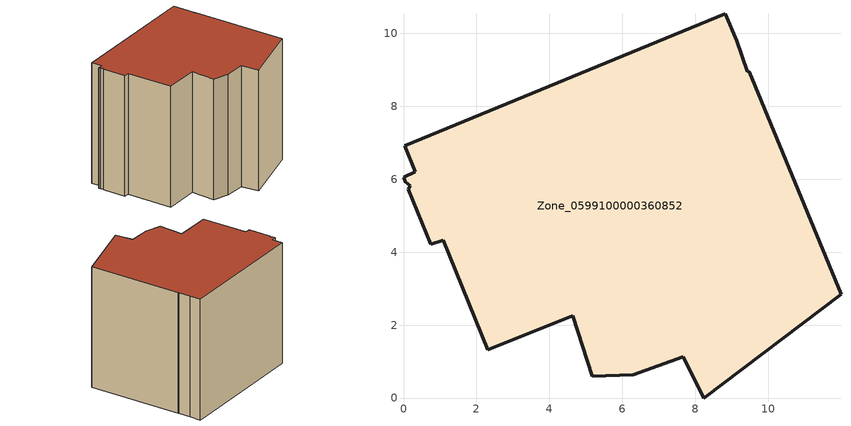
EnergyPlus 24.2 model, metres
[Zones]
Zone_0599100000360852
 floor ground (C_G): 9.48,8.95 11.99,2.84 8.23,0 7.67,1.14 6.3,0.64 5.17,0.6 4.63,2.26 2.31,1.33 1.09,4.33 0.75,4.21 0.13,5.73 0.19,5.81 0.05,5.93 0,6.06 0.33,6.2 0.03,6.92 8.82,10.53 9.13,9.79 9.42,8.96 z0
 wall outside (C_F): 0.33,6.2 0,6.06 0.05,5.93 0.19,5.81 0.13,5.73 0.75,4.21 1.09,4.33 2.31,1.33 4.63,2.26 5.17,0.6 6.3,0.64 7.67,1.14 8.23,0 11.99,2.84 9.48,8.95 9.42,8.96 9.13,9.79 8.82,10.53 0.03,6.92 0.33,6.2 z0:8.65
 roof outside (C_R): 0.19,5.81 0.13,5.73 0.75,4.21 1.09,4.33 2.31,1.33 4.63,2.26 5.17,0.6 6.3,0.64 7.67,1.14 8.23,0 11.99,2.84 9.48,8.95 9.42,8.96 9.13,9.79 8.82,10.53 0.03,6.92 0.33,6.2 0,6.06 0.05,5.93 z8.65
[BUILDING]
Pand.0599100000360852: North Axis=0; Terrain=City; Loads Convergence Tolerance Value=0.04; Temperature Convergence Tolerance Value=0.4; Solar Distribution=FullExterior; Maximum Number of Warmup Days=25; Minimum Number of Warmup Days=1
[Site:Location]
Rotterdam.The.Hague.AP_ZH_NLD Design_Conditions: Latitude=51.96; Longitude=4.45; Time Zone=1; Elevation=-4.5
[SITE:GROUNDTEMPERATURE:BUILDINGSURFACE]
18, 18, 18, 18, 18, 18, 18, 18, 18, 18, 18, 18
[MATERIAL] Thermal Absorptance=0.9; Solar Absorptance=0.7; Visible Absorptance=0.7
Name | Roughness | Thickness | Conductivity | Density | Specific Heat
G.TI.1992-2005 | MediumSmooth | 0.15 | 0.06 | 540 | 1210
F.TI.1992-2005 | Rough | 0.3 | 0.12 | 1920 | 840
R.TI.1992-2005 | MediumRough | 0.2 | 0.08 | 1500 | 1000
[CONSTRUCTION]
C_G: G.TI.1992-2005
C_F: F.TI.1992-2005
C_R: R.TI.1992-2005
[ZONE]
Zone_0599100000360852: Type=1; Multiplier=1; Ceiling Height=Autocalculate; Volume=Autocalculate; Floor Area=autocalculate; Part of Total Floor Area=Yes
[ZONEINFILTRATION:DESIGNFLOWRATE]
Infil_Zone_0599100000360852: Zone or ZoneList or Space or SpaceList=Zone_0599100000360852; Schedule=AlwaysOn; Design Flow Rate Calculation Method=Flow/Area; Flow Rate per Floor Area=0.0015; Constant Term Coefficient=1; Temperature Term Coefficient=0; Velocity Term Coefficient=0; Velocity Squared Term Coefficient=0
[HVACTEMPLATE:ZONE:IDEALLOADSAIRSYSTEM]
Zone_0599100000360852: Maximum Heating Supply Air Temperature=50; Minimum Cooling Supply Air Temperature=13; Maximum Heating Supply Air Humidity Ratio=0.0156; Minimum Cooling Supply Air Humidity Ratio=0.0077; Heating Limit=NoLimit; Cooling Limit=NoLimit; Dehumidification Control Type=ConstantSensibleHeatRatio; Cooling Sensible Heat Ratio=0.7; Dehumidification Setpoint=60; Humidification Control Type=None; Humidification Setpoint=30; Outdoor Air Method=None; Outdoor Air Flow Rate per Person=0.00944; Outdoor Air Flow Rate per Zone Floor Area=0; Outdoor Air Flow Rate per Zone=0; Demand Controlled Ventilation Type=None; Outdoor Air Economizer Type=NoEconomizer; Heat Recovery Type=None; Sensible Heat Recovery Effectiveness=0.7; Latent Heat Recovery Effectiveness=0.65
[ZONECONTROL:THERMOSTAT]
ThermostatControl_Zone_0599100000360852: Zone or ZoneList=Zone_0599100000360852; Control Type Schedule=DualSetpointControlType; Control 1=Thermostat_Zone_0599100000360852; Temperature Difference Between Cutout And Setpoint=0
[THERMOSTATSETPOINT:DUALSETPOINT]
Thermostat_Zone_0599100000360852: Heating Setpoint Temperature Schedule=HeatingSetpoint_Zone_0599100000360852; Cooling Setpoint Temperature Schedule=CoolingSetpoint_Zone_0599100000360852
[SCHEDULE:COMPACT]
HeatingSetpoint_Zone_0599100000360852: Through: 12/31, For: AllDays, Until: 24:00, 21
CoolingSetpoint_Zone_0599100000360852: Through: 12/31, For: AllDays, Until: 24:00, 24
DualSetpointControlType: Through: 12/31, For: AllDays, Until: 24:00, 4
AlwaysOn: Through: 12/31, For: AllDays, Until: 24:00, 1
